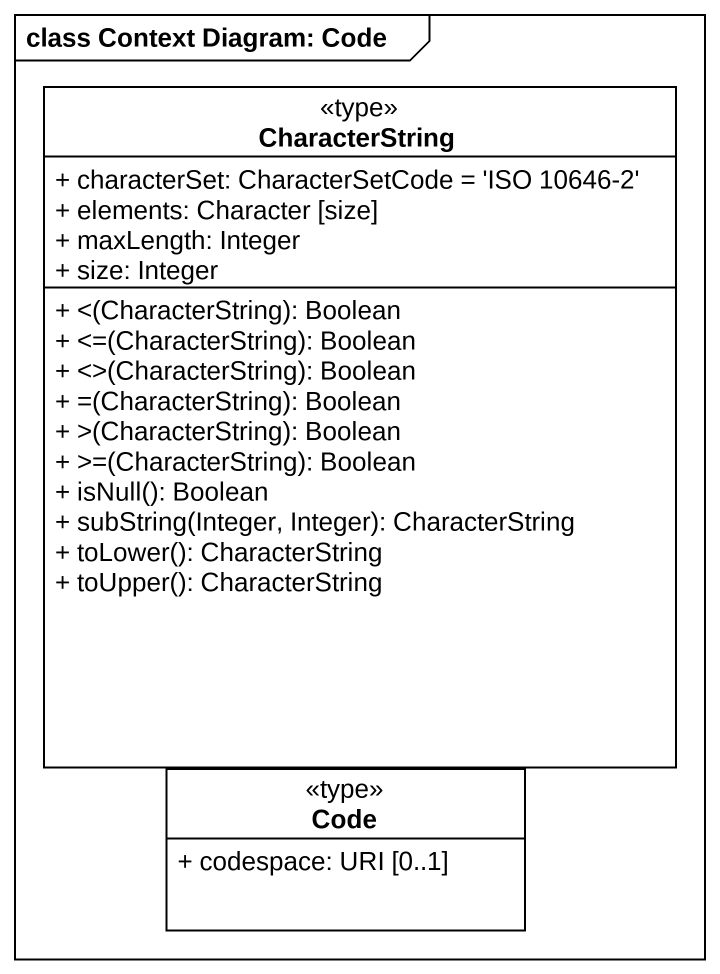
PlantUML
@startuml
mainframe class Context Diagram: Code
hide circle
hide empty members
skinparam classAttributeIconSize 0
class CharacterString <<type>> {
  + characterSet: CharacterSetCode = 'ISO 10646-2'
  + elements: Character [size]
  + maxLength: Integer
  + size: Integer
  + <(CharacterString): Boolean
  + <=(CharacterString): Boolean
  + <>(CharacterString): Boolean
  + =(CharacterString): Boolean
  + >(CharacterString): Boolean
  + >=(CharacterString): Boolean
  + isNull(): Boolean
  + subString(Integer, Integer): CharacterString
  + toLower(): CharacterString
  + toUpper(): CharacterString
}
class Code <<type>> {
  + codespace: URI [0..1]
}
@enduml
